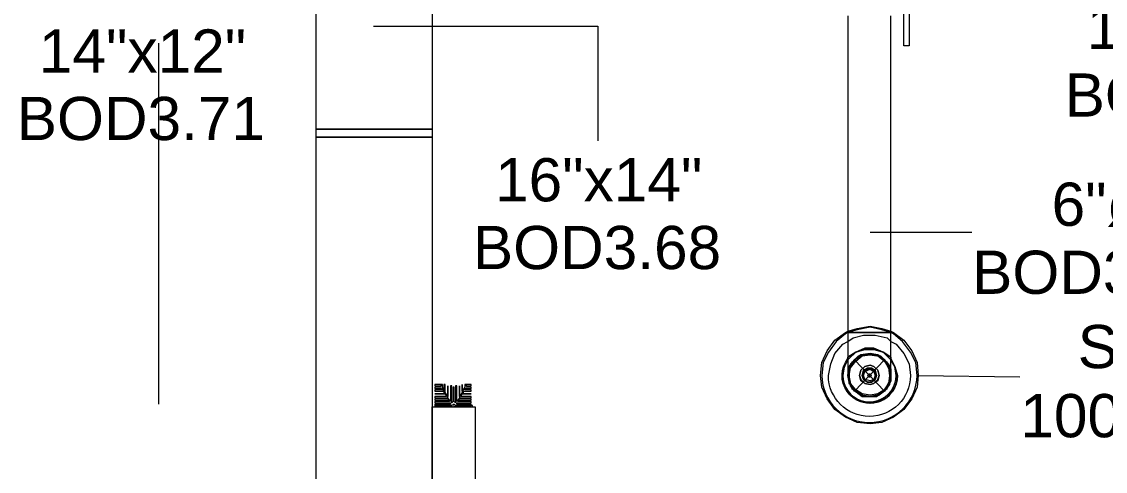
# Model space of a CAD drawing. Header units: metres. Extents: x -2 to 237, y -8 to 52.
# Drawn here: x 32.477 to 36.29, y 44.216 to 45.798 of the extents above; entities that cross this region are included whole.
import ezdxf

# ---------------------------------------------------------------- set-up
doc = ezdxf.new("R2010")
doc.units = ezdxf.units.M
doc.layers.add('HVAC - Ductos', color=5, linetype='Continuous', lineweight=0)
doc.layers.add('PDF2_Text', color=7, linetype='Continuous', lineweight=0)
doc.layers.add('PDF2_Geometry', color=7, linetype='Continuous', lineweight=0, true_color=0xaaaaaa)
doc.styles.add('PDF Helvetica', font='')
doc.styles.get('PDF Helvetica').set_extended_font_data('Helvetica')

msp = doc.modelspace()

# ---------------------------------------------------------------- linework, layer by layer
at = {"layer": 'HVAC - Ductos', "lineweight": 0}
for points in [[(33.9215, 46.4284), (33.9215, 45.4195), (33.5133, 45.4195), (33.5133, 46.4284)], [(35.6001, 45.7129), (35.5817, 45.7129), (35.5817, 45.8918), (35.6001, 45.8918)], [(33.5133, 45.3919), (33.5133, 45.4195), (33.9215, 45.4195), (33.9215, 45.3919)], [(33.9215, 45.3919), (33.9215, 43.5666), (33.5133, 43.5666), (33.5133, 45.3919)], [(35.3845, 44.6168), (35.412, 44.6352), (35.4441, 44.649), (35.4762, 44.649), (35.5083, 44.6352), (35.5358, 44.6168), (35.5358, 44.6122), (35.5358, 44.6168), (35.5083, 44.6352), (35.4762, 44.649), (35.4441, 44.649), (35.412, 44.6352), (35.3845, 44.6168), (35.3845, 44.6122)], [(35.5313, 44.6122), (35.5083, 44.6352), (35.4762, 44.6444), (35.4441, 44.6444), (35.412, 44.6352), (35.3891, 44.6122), (35.3845, 44.6076), (35.3891, 44.6122), (35.412, 44.6352), (35.4441, 44.6444), (35.4762, 44.6444), (35.5083, 44.6352), (35.5313, 44.6122), (35.5358, 44.6076)], [(35.3937, 44.5802), (35.412, 44.6031), (35.4349, 44.6214), (35.4625, 44.626), (35.49, 44.6214), (35.5129, 44.6031), (35.5267, 44.5802), (35.5313, 44.5527), (35.5267, 44.5251), (35.5129, 44.5022), (35.49, 44.4884), (35.4625, 44.4839), (35.4349, 44.4884), (35.412, 44.5022), (35.3937, 44.5251), (35.3891, 44.5527)], [(35.4303, 44.571), (35.4258, 44.5527), (35.4303, 44.571), (35.4441, 44.5847), (35.4625, 44.5893), (35.4762, 44.5847), (35.49, 44.571), (35.4946, 44.5527), (35.49, 44.571), (35.4762, 44.5847), (35.4625, 44.5893), (35.4441, 44.5847)], [(35.4395, 44.5664), (35.4349, 44.5527), (35.4395, 44.571), (35.4533, 44.5802), (35.4671, 44.5802), (35.4808, 44.571), (35.4854, 44.5527), (35.4808, 44.5664), (35.4671, 44.5756), (35.4533, 44.5756)], [(35.5588, 44.5527), (35.5496, 44.5847), (35.5358, 44.6122), (35.5496, 44.5847)], [(35.49, 44.5389), (35.4946, 44.5527), (35.49, 44.5343), (35.4762, 44.5251), (35.4625, 44.5205), (35.4441, 44.5251), (35.4303, 44.5343), (35.4258, 44.5527), (35.4303, 44.5389), (35.4441, 44.5251), (35.4625, 44.5205), (35.4762, 44.5251)], [(35.4808, 44.5389), (35.4854, 44.5527), (35.4808, 44.5389), (35.4671, 44.5297), (35.4533, 44.5297), (35.4395, 44.5389), (35.4349, 44.5527), (35.4395, 44.5389), (35.4533, 44.5297), (35.4671, 44.5297)], [(35.4441, 44.5664), (35.4625, 44.5756), (35.4762, 44.5664), (35.4808, 44.5527), (35.4762, 44.5389), (35.4625, 44.5343), (35.4441, 44.5389), (35.4395, 44.5527)], [(35.4579, 44.5572), (35.4533, 44.5527), (35.4579, 44.5572), (35.4625, 44.5572), (35.4671, 44.5527), (35.4625, 44.5572)], [(35.4625, 44.5481), (35.4671, 44.5527), (35.4625, 44.5481), (35.4579, 44.5481), (35.4533, 44.5527), (35.4579, 44.5481)], [(34.0728, 43.984), (33.9215, 43.984), (33.9215, 44.4426), (34.0728, 44.4426)]]:
    msp.add_lwpolyline(points, close=True, dxfattribs=at)
for points in [[(35.3845, 45.8185), (35.3845, 44.704), (35.3754, 44.6994), (35.3432, 44.6719), (35.3157, 44.6352), (35.2974, 44.5985), (35.2928, 44.5527, 0.986779), (35.6276, 44.5527), (35.623, 44.5985), (35.6046, 44.6352), (35.5771, 44.6719), (35.545, 44.6994), (35.5358, 44.704), (35.5358, 45.8185)], [(35.5358, 44.6719), (35.5542, 44.6627), (35.5817, 44.6306), (35.6001, 44.5939), (35.6046, 44.5527, -0.994854), (35.3157, 44.5527), (35.3249, 44.5939), (35.3386, 44.6306), (35.3662, 44.6627), (35.3845, 44.6719)]]:
    msp.add_lwpolyline(points, format="xyb", dxfattribs=at)
for points in [[(33.7151, 45.7817), (34.5039, 45.7817), (34.5039, 45.3782)], [(35.4625, 45.0571), (35.8202, 45.0571)], [(35.5358, 44.7086), (35.545, 44.704), (35.5817, 44.6765), (35.6092, 44.6398), (35.6276, 44.5985), (35.6322, 44.5527), (35.6276, 44.5113), (35.6092, 44.4701), (35.5817, 44.4334), (35.545, 44.4059), (35.5037, 44.3875), (35.4625, 44.3829), (35.4166, 44.3875), (35.3754, 44.4059), (35.3386, 44.4334), (35.3111, 44.4701), (35.2928, 44.5113), (35.2882, 44.5527), (35.2928, 44.5985), (35.3111, 44.6398), (35.3386, 44.6765), (35.3754, 44.704), (35.3845, 44.7086)], [(35.3845, 44.7086), (35.4166, 44.7178), (35.4625, 44.7269), (35.5037, 44.7178), (35.5358, 44.7086)], [(35.5358, 44.704), (35.5037, 44.7132), (35.4625, 44.7224), (35.4166, 44.7132), (35.3845, 44.704)], [(35.5358, 44.5572), (35.5358, 44.5618), (35.5358, 44.5802), (35.5358, 44.6076), (35.5358, 44.6444), (35.5358, 44.6856), (35.5358, 44.704), (35.5267, 44.704), (35.5129, 44.704), (35.4991, 44.704), (35.4808, 44.704), (35.4625, 44.704), (35.4395, 44.704), (35.4212, 44.704), (35.4074, 44.704), (35.3937, 44.704), (35.3891, 44.704), (35.3845, 44.704), (35.3845, 44.6627), (35.3845, 44.6214), (35.3845, 44.5893), (35.3845, 44.5664), (35.3845, 44.5572)], [(35.3845, 44.704), (35.3891, 44.704), (35.3937, 44.704), (35.4074, 44.704), (35.4212, 44.704), (35.4395, 44.704), (35.4625, 44.704), (35.4808, 44.704), (35.4991, 44.704), (35.5129, 44.704), (35.5267, 44.704), (35.5358, 44.704)], [(35.3845, 44.6719), (35.4028, 44.6856), (35.4395, 44.6948), (35.4808, 44.6948), (35.5221, 44.6856), (35.5358, 44.6719)], [(35.5313, 44.5847), (35.5129, 44.6076), (35.49, 44.626), (35.4625, 44.6306), (35.4303, 44.626), (35.4074, 44.6076), (35.3891, 44.5847), (35.4074, 44.6076), (35.4303, 44.626), (35.4625, 44.6306), (35.49, 44.626), (35.5129, 44.6076), (35.5313, 44.5847), (35.5358, 44.5527), (35.5313, 44.5847), (35.5313, 44.5802), (35.5358, 44.5527), (35.5313, 44.5297), (35.5358, 44.5527), (35.5313, 44.5251)], [(35.5129, 44.5022), (35.5221, 44.5159), (35.5313, 44.5343), (35.5358, 44.5527), (35.5313, 44.571), (35.5221, 44.5893), (35.5129, 44.6076), (35.4991, 44.6168), (35.4808, 44.626), (35.4625, 44.626), (35.4395, 44.626), (35.4258, 44.6168), (35.4074, 44.6076), (35.3983, 44.5893), (35.3891, 44.571), (35.3891, 44.5527), (35.3891, 44.5343), (35.3983, 44.5159), (35.4074, 44.5022), (35.4258, 44.4884), (35.4395, 44.4839), (35.4625, 44.4793), (35.4808, 44.4839), (35.4991, 44.4884), (35.4808, 44.4793), (35.4625, 44.4793), (35.49, 44.4839)], [(35.4349, 44.626), (35.4303, 44.626), (35.4303, 44.6214), (35.4074, 44.6076), (35.4212, 44.6214), (35.4395, 44.626), (35.4625, 44.6306), (35.4808, 44.626), (35.4991, 44.6214), (35.5129, 44.6076), (35.5267, 44.5939), (35.5358, 44.5756), (35.5358, 44.5618), (35.5358, 44.5527), (35.5358, 44.5343), (35.5267, 44.5159), (35.5129, 44.5022), (35.4991, 44.4884), (35.5129, 44.5022), (35.5313, 44.5251), (35.5313, 44.5205), (35.5129, 44.5022), (35.49, 44.4839), (35.4854, 44.4839), (35.4625, 44.4793), (35.4349, 44.4839), (35.4303, 44.4839), (35.4074, 44.4976)], [(35.4349, 44.6214), (35.4625, 44.626), (35.4854, 44.6214)], [(35.4854, 44.626), (35.49, 44.626), (35.4946, 44.6214)], [(35.49, 44.6214), (35.5129, 44.6076), (35.5267, 44.5847)], [(35.3891, 44.5802), (35.3891, 44.5847), (35.3937, 44.5847), (35.4074, 44.6076), (35.3937, 44.5939), (35.3891, 44.5756), (35.3845, 44.5618), (35.3845, 44.5527), (35.3891, 44.5343), (35.3937, 44.5159), (35.4074, 44.5022), (35.4212, 44.4884), (35.4395, 44.4793), (35.4625, 44.4793), (35.4854, 44.4839)], [(35.3845, 44.5527), (35.3891, 44.5847), (35.3845, 44.5527)], [(35.3937, 44.5297), (35.3891, 44.5527), (35.3937, 44.5802)], [(35.3845, 44.5618), (35.3845, 44.5527), (35.3891, 44.5343), (35.3891, 44.5251)], [(35.3891, 44.5297), (35.3845, 44.5527), (35.3891, 44.5251)], [(35.5313, 44.5251), (35.5358, 44.5343), (35.5358, 44.5527), (35.5358, 44.5618)], [(35.6322, 44.5527), (35.9899, 44.5481)], [(34.0636, 44.4426), (34.0636, 44.4472), (34.004, 44.4472), (34.059, 44.4472), (34.059, 44.4517), (34.0086, 44.4517), (34.0086, 44.4563), (34.059, 44.4563), (34.059, 44.4609), (34.0132, 44.4609), (34.0178, 44.4655), (34.059, 44.4655), (34.059, 44.4701), (34.0178, 44.4701), (34.0224, 44.4747), (34.059, 44.4747), (34.059, 44.4793), (34.0224, 44.4793), (34.027, 44.4884), (34.059, 44.4884), (34.0316, 44.4884), (34.0316, 44.4976), (34.059, 44.4976), (34.059, 44.5022), (34.0362, 44.5022), (34.0362, 44.5068), (34.059, 44.5068), (34.059, 44.5113), (34.0407, 44.5113), (34.0453, 44.5159), (34.059, 44.5159), (34.059, 44.5205), (34.0407, 44.5205), (34.0407, 44.5159), (34.0407, 44.5205), (34.0362, 44.5205), (34.0362, 44.5113), (34.027, 44.4976), (34.027, 44.5205), (34.027, 44.493), (34.0178, 44.4793), (34.0178, 44.5159), (34.0178, 44.4747), (34.0086, 44.4609), (34.0086, 44.5159), (34.004, 44.5159), (34.004, 44.4563), (33.9995, 44.4609), (33.9995, 44.5113), (33.9949, 44.5113), (33.9949, 44.4609), (33.9903, 44.4563), (33.9903, 44.5159), (33.9857, 44.5159), (33.9857, 44.4609), (33.9765, 44.4747), (33.9765, 44.5159), (33.9765, 44.4793), (33.9673, 44.493), (33.9673, 44.5205), (33.9627, 44.5205), (33.9627, 44.4976), (33.9582, 44.5113), (33.9582, 44.5205), (33.9536, 44.5205), (33.9536, 44.5159), (33.9536, 44.5205), (33.9307, 44.5205), (33.9307, 44.5159), (33.949, 44.5159), (33.9536, 44.5113), (33.9307, 44.5113), (33.9307, 44.5068), (33.9536, 44.5068), (33.9582, 44.5022), (33.9307, 44.5022), (33.9307, 44.4976), (33.9627, 44.4976), (33.9627, 44.4884), (33.9307, 44.4884), (33.9673, 44.4884), (33.9719, 44.4793), (33.9307, 44.4793), (33.9307, 44.4747), (33.9719, 44.4747), (33.9765, 44.4701), (33.9307, 44.4701), (33.9307, 44.4655), (33.9765, 44.4655), (33.9811, 44.4609), (33.9307, 44.4609), (33.9307, 44.4563), (33.9857, 44.4563), (33.9857, 44.4517), (33.9307, 44.4517), (33.9307, 44.4472), (33.9903, 44.4472), (33.9307, 44.4472), (33.9307, 44.4426)], [(35.4303, 44.4839), (35.4212, 44.4884), (35.4074, 44.4976), (35.3937, 44.5159), (35.3937, 44.5205), (35.3891, 44.5251), (35.3891, 44.5297), (35.3891, 44.5251), (35.3937, 44.5205)], [(35.4303, 44.4884), (35.4074, 44.5022), (35.3937, 44.5205), (35.3891, 44.5251), (35.4074, 44.5022)], [(35.4625, 44.4793), (35.4303, 44.4839), (35.4074, 44.5022), (35.3937, 44.5205)], [(35.5313, 44.5205), (35.5313, 44.5251), (35.5313, 44.5297), (35.5313, 44.5251), (35.5313, 44.5205), (35.5267, 44.5159), (35.5129, 44.4976), (35.4991, 44.4884), (35.49, 44.4839)], [(35.5267, 44.5205), (35.5129, 44.5022), (35.49, 44.4884)], [(35.4854, 44.4839), (35.49, 44.4839), (35.4946, 44.4839), (35.49, 44.4839), (35.4854, 44.4839), (35.4808, 44.4793), (35.4625, 44.4793), (35.4395, 44.4793), (35.4349, 44.4839), (35.4303, 44.4839), (35.4349, 44.4839)], [(35.4579, 44.4793), (35.4349, 44.4839)], [(35.5129, 44.4976), (35.4946, 44.4839)], [(33.9949, 44.4426), (33.9949, 44.4472), (33.9949, 44.4517), (33.9995, 44.4517), (34.004, 44.4472), (33.9995, 44.4426)]]:
    msp.add_lwpolyline(points, dxfattribs=at)
msp.add_lwpolyline([(35.3662, 44.5527, 1.010985), (35.5588, 44.5527, -1.404954), (35.3845, 44.6122), (35.3708, 44.5847), (35.3662, 44.5527), (35.3708, 44.5847), (35.3845, 44.6076, 1.368971), (35.5542, 44.5527), (35.5496, 44.5847), (35.5358, 44.6076, -1.369525)], format="xyb", close=True, dxfattribs=at)
at = {"layer": 'PDF2_Geometry', "lineweight": 0}
msp.add_lwpolyline([(32.9583, 45.7221), (32.9583, 44.4517)], dxfattribs=at)
at = {"layer": 'PDF2_Geometry', "color": 8, "lineweight": 0, "true_color": 0x808080}
msp.add_lwpolyline([(35.5221, 44.5985), (35.4854, 44.626), (35.4349, 44.626), (35.3983, 44.5985), (35.3845, 44.5527), (35.3983, 44.5068), (35.4349, 44.4793), (35.4854, 44.4793), (35.5221, 44.5068), (35.5358, 44.5527)], close=True, dxfattribs=at)
for points in [[(35.4074, 44.6076), (35.5129, 44.4976)], [(35.5129, 44.6076), (35.4074, 44.4976)]]:
    msp.add_lwpolyline(points, dxfattribs=at)

# ---------------------------------------------------------------- texts
at = {"layer": 'PDF2_Text', "lineweight": 0, "char_height": 0.15205, "attachment_point": 4, "style": 'PDF Helvetica'}
for s, insert in [('12"x12"', (36.2251, 45.7771)), ('14"x12"', (32.5376, 45.6946)), ('BOD3.71', (36.1471, 45.5386)), ('BOD3.71', (32.4597, 45.4561)), ('16"x14"', (34.1429, 45.2405)), ('6"ø', (36.1013, 45.1534)), ('BOD3.68', (34.0649, 45.002)), ('BOD3.79', (35.8215, 44.9149)), ('SD-1', (36.193, 44.6535)), ('100 CFM', (35.9912, 44.4104))]:
    msp.add_mtext(s, dxfattribs=dict(at, insert=insert))

doc.saveas('drawing.dxf')
